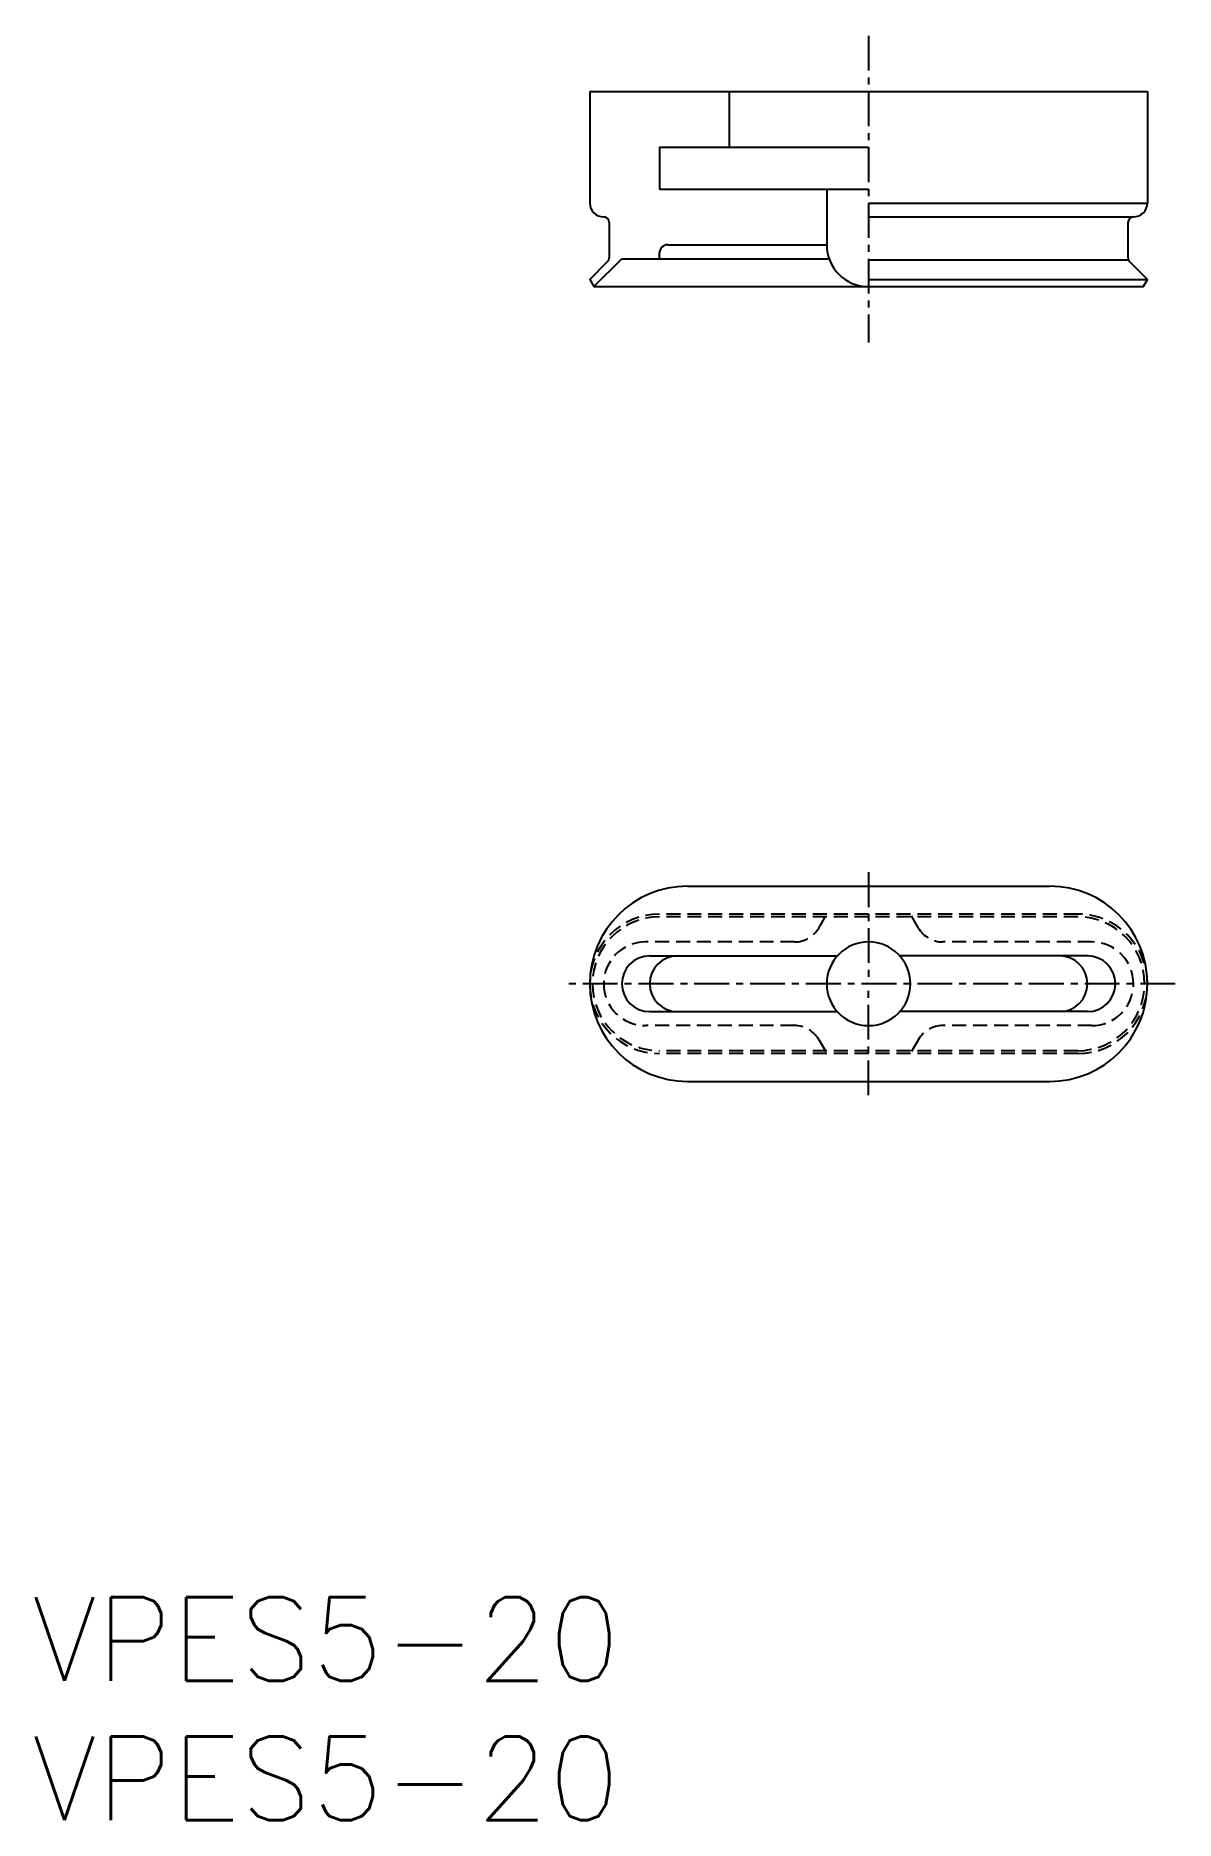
# Model space of a CAD drawing. Extents: x 0.1 to 41, y 0 to 64.
import ezdxf

# ---------------------------------------------------------------- set-up
doc = ezdxf.new("R2010")
doc.units = 0
doc.linetypes.add('CENTER', pattern=[2, 1.25, -0.25, 0.25, -0.25])
doc.linetypes.add('DASHED', pattern=[0.75, 0.5, -0.25])
doc.layers.get('0').update_dxf_attribs({"linetype": 'CONTINUOUS'})
doc.layers.add('CENTER', color=1, linetype='CENTER')
doc.styles.get("Standard").update_dxf_attribs({"font": 'txt.shx'})

# ---------------------------------------------------------------- blocks, each defined once
blk = doc.blocks.new('*U22')
at = {"color": 7, "linetype": 'CONTINUOUS'}
blk.add_text('VPES5-20', height=3, dxfattribs=at).set_placement((0, 0))
blk = doc.blocks.new('*U23')
at = {"color": 7, "linetype": 'CONTINUOUS'}
blk.add_text('VPES5-20', height=3, dxfattribs=at).set_placement((0, 5))

msp = doc.modelspace()

# ---------------------------------------------------------------- linework, layer by layer
at = {"color": 7, "linetype": 'CONTINUOUS'}
for p, q in [((20, 62), (40, 62)), ((20, 62), (20, 58)), ((25, 62), (25, 60)), ((40, 62), (40, 58)), ((22.5, 60), (30, 60)), ((22.5, 60), (22.5, 58.5)), ((22.5, 58.5), (30, 58.5)), ((28.5, 58.5), (28.5, 56.5)), ((30, 58), (40, 58)), ((20.7, 57.3), (20.7, 56.043)), ((30, 57.5), (39.5, 57.5)), ((39.3, 57.3), (39.3, 56.043)), ((22.8, 56.5), (28.5, 56.5)), ((20, 55.26), (20.641, 55.901)), ((20.15, 55), (21.15, 56)), ((21.15, 56), (28.586, 56)), ((22.5, 56), (22.5, 56.2)), ((30, 55.96), (39.3, 55.96)), ((40, 55.26), (39.359, 55.901)), ((20, 55.26), (20.15, 55)), ((30, 55.26), (40, 55.26)), ((40, 55.26), (39.85, 55)), ((20.15, 55), (39.85, 55)), ((23.5, 33.5), (36.5, 33.5)), ((23.5, 26.5), (36.5, 26.5))]:
    msp.add_line(p, q, dxfattribs=at)
at = {"color": 3, "linetype": 'DASHED'}
for p, q in [((37.5, 32.5), (22.5, 32.5)), ((37.5, 32.4), (22.5, 32.4)), ((28.211, 32), (28.5, 32.5)), ((31.789, 32), (31.5, 32.5)), ((27.345, 31.5), (22, 31.5)), ((38, 31.5), (32.655, 31.5)), ((27.345, 28.5), (22, 28.5)), ((38, 28.5), (32.655, 28.5)), ((37.5, 27.6), (22.5, 27.6)), ((28.211, 28), (28.5, 27.5)), ((31.789, 28), (31.5, 27.5)), ((37.5, 27.5), (22.5, 27.5))]:
    msp.add_line(p, q, dxfattribs=at)
at = {"color": 3, "linetype": 'CONTINUOUS'}
for p, q in [((22.15, 31), (28.882, 31)), ((37.85, 31), (31.118, 31)), ((22.15, 29), (28.882, 29)), ((37.85, 29), (31.118, 29))]:
    msp.add_line(p, q, dxfattribs=at)
at = {"color": 7, "linetype": 'CONTINUOUS'}
for centre, radius, start, end in [((20.5, 58), 0.5, 180, 270), ((39.5, 58), 0.5, 270, 0), ((20.5, 57.3), 0.2, 0, 90), ((39.5, 57.3), 0.2, 90, 180), ((22.8, 56.2), 0.3, 90, 180), ((30, 56.5), 1.5, 180, 270), ((20.5, 56.043), 0.2, 314.99999, 0), ((39.5, 56.043), 0.2, 180, 225.00001), ((23.5, 30), 3.5, 90, 180), ((36.5, 30), 3.5, 0, 90), ((30, 30), 1.5, 0, 180), ((23.5, 30), 3.5, 180, 270), ((30, 30), 1.5, 180, 0), ((36.5, 30), 3.5, 270, 0)]:
    msp.add_arc(centre, radius, start, end, dxfattribs=at)
at = {"color": 3, "linetype": 'DASHED'}
for centre, radius, start, end in [((22.5, 30), 2.5, 90, 180), ((22.5, 30), 2.4, 90, 180), ((37.5, 30), 2.5, 0, 90), ((37.5, 30), 2.4, 0, 90), ((22, 30), 1.5, 90, 180), ((27.345, 32.5), 1, 270, 330), ((32.655, 32.5), 1, 210, 270), ((38, 30), 1.5, 0, 90), ((22.5, 30), 2.5, 180, 270), ((22.5, 30), 2.4, 180, 270), ((22, 30), 1.5, 180, 270), ((37.5, 30), 2.5, 270, 0), ((37.5, 30), 2.4, 270, 0), ((38, 30), 1.5, 270, 0), ((27.345, 27.5), 1, 30, 90), ((32.655, 27.5), 1, 90, 150)]:
    msp.add_arc(centre, radius, start, end, dxfattribs=at)
at = {"color": 3, "linetype": 'CONTINUOUS'}
for centre, start, end in [((22.15, 30), 90, 180), ((23.15, 30), 90, 180), ((36.85, 30), 0, 90), ((37.85, 30), 0, 90), ((22.15, 30), 180, 270), ((23.15, 30), 180, 270), ((36.85, 30), 270, 0), ((37.85, 30), 270, 0)]:
    msp.add_arc(centre, 1, start, end, dxfattribs=at)
at = {"color": 7, "linetype": 'CONTINUOUS'}
msp.add_point((39.85, 55), dxfattribs=at)
at = {"layer": 'CENTER', "color": 1, "linetype": 'CENTER'}
for p, q in [((30, 64), (30, 53)), ((30, 34), (30, 30)), ((41, 30), (19, 30)), ((30, 26), (30, 30))]:
    msp.add_line(p, q, dxfattribs=at)

# ---------------------------------------------------------------- block references
at = {"color": 7, "linetype": 'CONTINUOUS'}
for name in ['*U23', '*U22']:
    msp.add_blockref(name, (0, 0), dxfattribs=at)

doc.saveas('drawing.dxf')
